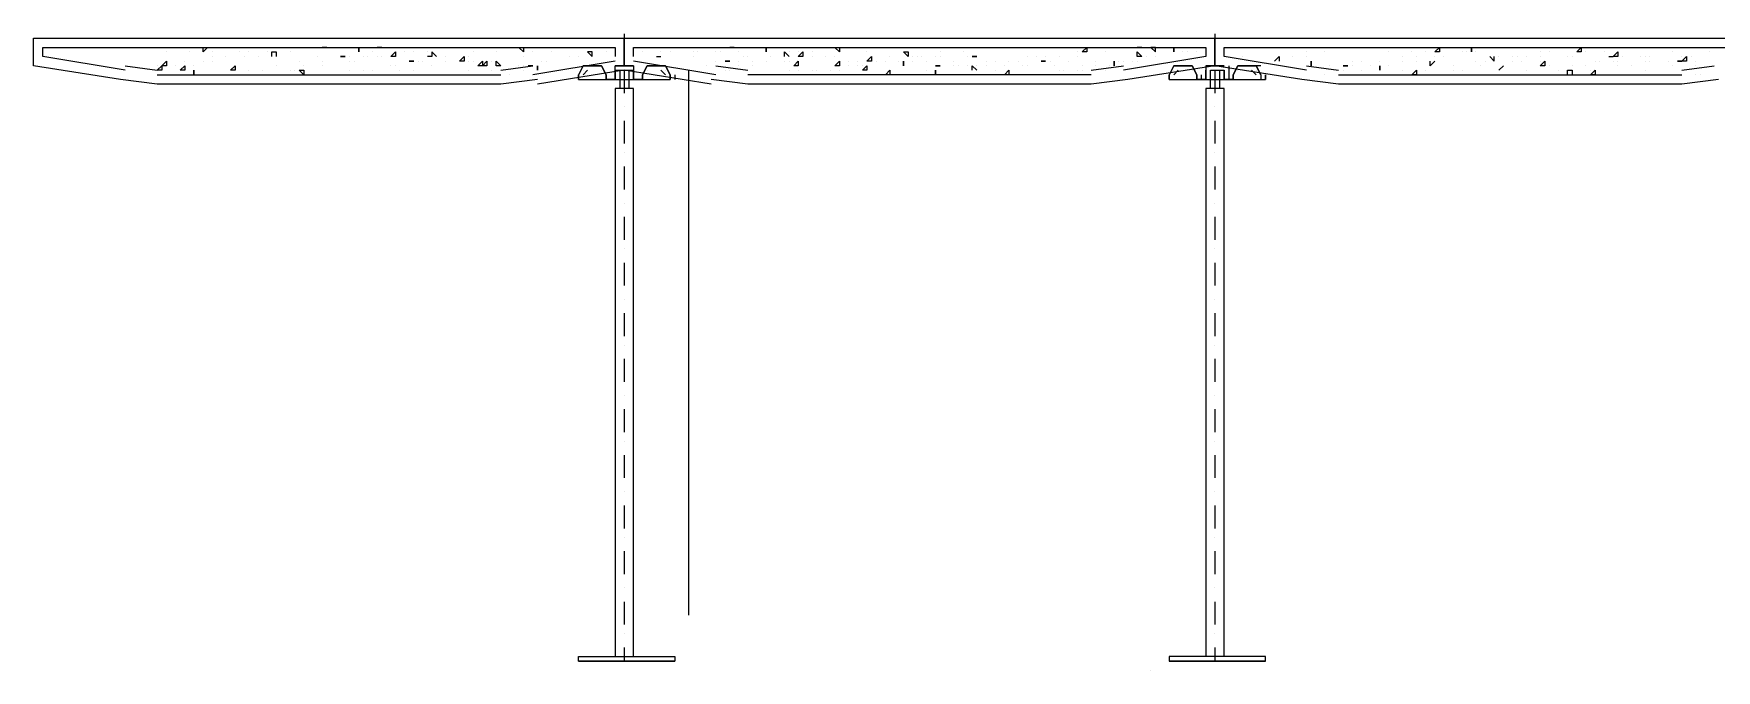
# Model space of a CAD drawing. Header units: millimetres. Extents: x 182 to 575, y -105 to 95.
# Drawn here: x 399.194 to 400.944, y -2.485 to -1.823 of the extents above; entities that cross this region are included whole.
import ezdxf

# ---------------------------------------------------------------- set-up
doc = ezdxf.new("R2010")
doc.units = ezdxf.units.MM
doc.header["$MEASUREMENT"] = 0
doc.layers.add('PDF_Geometry', color=7, linetype='Continuous')

msp = doc.modelspace()

# ---------------------------------------------------------------- linework, layer by layer
at = {"layer": 'PDF_Geometry', "lineweight": 25}
for points in [[(399.7179, -1.8707), (399.6798, -1.8755), (399.3226, -1.8755), (399.2845, -1.8707), (399.194, -1.8564), (399.194, -1.8278), (399.8083, -1.8278), (399.8083, -1.8564), (399.8083, -1.8278), (400.4226, -1.8278), (400.4226, -1.8564), (400.3321, -1.8707), (400.294, -1.8755), (399.9369, -1.8755), (399.8988, -1.8707)], [(399.2893, -1.8612), (399.2036, -1.8469), (399.2036, -1.8374), (399.7988, -1.8374), (399.7988, -1.8469)], [(399.8179, -1.8469), (399.8179, -1.8374), (400.4131, -1.8374), (400.4131, -1.8469), (400.3274, -1.8612)], [(400.9464, -1.8707), (400.9083, -1.8755), (400.5512, -1.8755), (400.5131, -1.8707), (400.4226, -1.8564), (400.4226, -1.8278), (401.0369, -1.8278), (401.0369, -1.8564), (401.0369, -1.8278), (401.656, -1.8278), (401.656, -1.8564), (401.656, -1.8278), (402.3702, -1.8278), (402.3702, -1.8564), (402.3702, -1.8278), (402.4464, -1.8278)], [(400.5179, -1.8612), (400.4321, -1.8469), (400.4321, -1.8374), (401.0274, -1.8374), (401.0274, -1.8469)], [(399.7988, -1.8517), (399.7131, -1.8659)], [(399.9036, -1.8659), (399.8179, -1.8517)], [(399.2893, -1.8564), (399.3226, -1.8612)], [(399.3226, -1.8659), (399.6798, -1.8659)], [(399.6798, -1.8612), (399.7131, -1.8564)], [(399.8988, -1.8755), (399.8083, -1.8612), (399.7179, -1.8755)], [(399.9036, -1.8564), (399.9369, -1.8612)], [(400.294, -1.8659), (399.9369, -1.8659)], [(400.294, -1.8612), (400.3274, -1.8564)], [(400.5179, -1.8564), (400.5512, -1.8612)], [(400.5512, -1.8659), (400.9083, -1.8659)], [(400.9083, -1.8612), (400.9417, -1.8564)]]:
    msp.add_lwpolyline(points, dxfattribs=at)
at = {"layer": 'PDF_Geometry', "lineweight": 13}
for points in [[(399.3274, -1.8374), (399.3274, -1.8374)], [(399.3417, -1.8374), (399.3417, -1.8374)], [(399.4369, -1.8374), (399.4369, -1.8374)], [(399.4702, -1.8374), (399.4702, -1.8374)], [(399.475, -1.8374), (399.475, -1.8374)], [(399.4893, -1.8374), (399.4893, -1.8374)], [(399.4988, -1.8374), (399.4988, -1.8374)], [(399.556, -1.8374), (399.556, -1.8374)], [(399.5702, -1.8374), (399.5702, -1.8374)], [(399.6131, -1.8374), (399.6131, -1.8374)], [(399.6226, -1.8374), (399.6226, -1.8374)], [(399.6274, -1.8374), (399.6274, -1.8374)], [(399.6321, -1.8374), (399.6321, -1.8374)], [(399.6798, -1.8374), (399.6798, -1.8374)], [(399.6988, -1.8374), (399.6988, -1.8374)], [(399.7512, -1.8374), (399.7512, -1.8374)], [(399.7655, -1.8374), (399.7655, -1.8374)], [(399.775, -1.8374), (399.775, -1.8374)], [(399.8083, -1.8231), (399.8083, -1.8374)], [(399.8274, -1.8374), (399.8274, -1.8374)], [(399.8893, -1.8374), (399.8893, -1.8374)], [(399.8988, -1.8374), (399.8988, -1.8374)], [(399.9083, -1.8374), (399.9083, -1.8374)], [(399.9226, -1.8374), (399.9226, -1.8374)], [(399.9226, -1.8374), (399.9226, -1.8374)], [(399.9274, -1.8374), (399.9274, -1.8374)], [(399.9512, -1.8374), (399.9512, -1.8374)], [(399.956, -1.8374), (399.9607, -1.8374)], [(399.956, -1.8374), (399.956, -1.8374)], [(399.9607, -1.8374), (399.9607, -1.8374)], [(399.9607, -1.8374), (399.9607, -1.8374)], [(400.0226, -1.8374), (400.0226, -1.8374)], [(400.056, -1.8374), (400.056, -1.8374)], [(400.1655, -1.8374), (400.1655, -1.8374)], [(400.1655, -1.8374), (400.1655, -1.8374)], [(400.1798, -1.8374), (400.1798, -1.8374)], [(400.1845, -1.8374), (400.1845, -1.8374)], [(400.2893, -1.8374), (400.2893, -1.8374)], [(400.2893, -1.8374), (400.2893, -1.8374)], [(400.294, -1.8374), (400.294, -1.8374)], [(400.3131, -1.8374), (400.3131, -1.8374)], [(400.3131, -1.8374), (400.3131, -1.8374)], [(400.3417, -1.8374), (400.3417, -1.8374)], [(400.3464, -1.8374), (400.3464, -1.8374)], [(400.4083, -1.8374), (400.4083, -1.8374)], [(400.4226, -1.8231), (400.4226, -1.8374)], [(400.4417, -1.8374), (400.4417, -1.8374)], [(400.456, -1.8374), (400.456, -1.8374)], [(400.494, -1.8374), (400.494, -1.8374)], [(400.5226, -1.8374), (400.5226, -1.8374)], [(400.5417, -1.8374), (400.5417, -1.8374)], [(400.5464, -1.8374), (400.5464, -1.8374)], [(400.5512, -1.8374), (400.5512, -1.8374)], [(400.5655, -1.8374), (400.5655, -1.8374)], [(400.5702, -1.8374), (400.5702, -1.8374)], [(400.575, -1.8374), (400.575, -1.8374)], [(400.5798, -1.8374), (400.5798, -1.8374)], [(400.6179, -1.8374), (400.6179, -1.8374)], [(400.6179, -1.8374), (400.6179, -1.8374)], [(400.6702, -1.8374), (400.6702, -1.8374)], [(400.6893, -1.8374), (400.6893, -1.8374)], [(400.7131, -1.8374), (400.7131, -1.8374)], [(400.7179, -1.8374), (400.7179, -1.8374)], [(400.7655, -1.8374), (400.7655, -1.8374)], [(400.7655, -1.8374), (400.7702, -1.8374)], [(400.7702, -1.8374), (400.7702, -1.8374)], [(400.7893, -1.8374), (400.7893, -1.8374)], [(400.794, -1.8374), (400.794, -1.8374)], [(400.856, -1.8374), (400.856, -1.8374)], [(400.894, -1.8374), (400.894, -1.8374)], [(400.9226, -1.8374), (400.9226, -1.8374)], [(399.3321, -1.8421), (399.3321, -1.8421)], [(399.3512, -1.8517), (399.3512, -1.8517)], [(399.356, -1.8421), (399.356, -1.8421)], [(399.3702, -1.8517), (399.3702, -1.8517)], [(399.3798, -1.8421), (399.3798, -1.8421)], [(399.3798, -1.8469), (399.3798, -1.8469)], [(399.3798, -1.8517), (399.3798, -1.8517)], [(399.394, -1.8469), (399.394, -1.8469)], [(399.4083, -1.8421), (399.4083, -1.8421)], [(399.4083, -1.8421), (399.4083, -1.8421)], [(399.4131, -1.8469), (399.4131, -1.8469)], [(399.4179, -1.8421), (399.4179, -1.8421)], [(399.4274, -1.8469), (399.4274, -1.8469)], [(399.4369, -1.8421), (399.4369, -1.8421)], [(399.4417, -1.8469), (399.4417, -1.8421), (399.4464, -1.8421), (399.4464, -1.8469)], [(399.4464, -1.8421), (399.4464, -1.8421)], [(399.4464, -1.8421), (399.4464, -1.8421)], [(399.4607, -1.8421), (399.4607, -1.8421)], [(399.4702, -1.8517), (399.4702, -1.8517)], [(399.4893, -1.8469), (399.4893, -1.8469)], [(399.494, -1.8517), (399.494, -1.8517)], [(399.5131, -1.8469), (399.5131, -1.8469)], [(399.5179, -1.8469), (399.5179, -1.8469)], [(399.5226, -1.8469), (399.5226, -1.8469)], [(399.5226, -1.8517), (399.5226, -1.8517)], [(399.5274, -1.8517), (399.5274, -1.8517)], [(399.5321, -1.8421), (399.5321, -1.8421)], [(399.5369, -1.8469), (399.5369, -1.8469)], [(399.5417, -1.8469), (399.5417, -1.8469)], [(399.5464, -1.8421), (399.5464, -1.8421)], [(399.5512, -1.8469), (399.5512, -1.8469)], [(399.556, -1.8469), (399.556, -1.8469)], [(399.5702, -1.8469), (399.5702, -1.8469)], [(399.5798, -1.8421), (399.5798, -1.8421)], [(399.5893, -1.8421), (399.5893, -1.8421)], [(399.5893, -1.8517), (399.5893, -1.8517)], [(399.594, -1.8517), (399.594, -1.8517)], [(399.594, -1.8517), (399.594, -1.8517)], [(399.5988, -1.8517), (399.5988, -1.8517)], [(399.6131, -1.8469), (399.6083, -1.8421), (399.6083, -1.8469), (399.6036, -1.8469)], [(399.6036, -1.8421), (399.6036, -1.8421)], [(399.6036, -1.8469), (399.6036, -1.8469)], [(399.6036, -1.8469), (399.6036, -1.8469)], [(399.6083, -1.8469), (399.6083, -1.8469)], [(399.6226, -1.8469), (399.6226, -1.8469)], [(399.6226, -1.8469), (399.6226, -1.8469)], [(399.6226, -1.8517), (399.6226, -1.8517)], [(399.6369, -1.8517), (399.6369, -1.8517)], [(399.6464, -1.8469), (399.6464, -1.8469)], [(399.6464, -1.8517), (399.6464, -1.8517)], [(399.6512, -1.8421), (399.6512, -1.8421)], [(399.6512, -1.8517), (399.6512, -1.8517)], [(399.6702, -1.8517), (399.6702, -1.8517)], [(399.675, -1.8421), (399.675, -1.8421)], [(399.675, -1.8517), (399.675, -1.8517)], [(399.7036, -1.8469), (399.7036, -1.8469)], [(399.7131, -1.8421), (399.7131, -1.8421)], [(399.7226, -1.8517), (399.7226, -1.8517)], [(399.7274, -1.8517), (399.7274, -1.8517)], [(399.7321, -1.8421), (399.7321, -1.8421)], [(399.7512, -1.8469), (399.7512, -1.8469)], [(399.7607, -1.8469), (399.7607, -1.8469)], [(399.775, -1.8469), (399.775, -1.8469)], [(399.7893, -1.8421), (399.7893, -1.8421)], [(399.8083, -1.8469), (399.8083, -1.8469)], [(399.8274, -1.8421), (399.8274, -1.8421)], [(399.8417, -1.8469), (399.8464, -1.8469)], [(399.8464, -1.8421), (399.8464, -1.8421)], [(399.8464, -1.8469), (399.8464, -1.8469)], [(399.856, -1.8421), (399.856, -1.8421)], [(399.8798, -1.8421), (399.8798, -1.8421)], [(399.8798, -1.8469), (399.8798, -1.8469)], [(399.8845, -1.8421), (399.8845, -1.8421)], [(399.9036, -1.8421), (399.9036, -1.8421)], [(399.9036, -1.8517), (399.9036, -1.8517)], [(399.9083, -1.8421), (399.9083, -1.8421)], [(399.9179, -1.8517), (399.9179, -1.8517)], [(399.9274, -1.8421), (399.9274, -1.8421)], [(399.9274, -1.8517), (399.9274, -1.8517)], [(399.9321, -1.8469), (399.9321, -1.8469)], [(399.9369, -1.8469), (399.9369, -1.8469)], [(399.9417, -1.8517), (399.9417, -1.8517)], [(399.956, -1.8421), (399.956, -1.8421)], [(399.956, -1.8517), (399.956, -1.8517)], [(399.9607, -1.8469), (399.9607, -1.8469)], [(399.9607, -1.8469), (399.9607, -1.8469)], [(399.975, -1.8469), (399.975, -1.8421), (399.9798, -1.8469)], [(399.975, -1.8469), (399.975, -1.8469)], [(399.975, -1.8517), (399.975, -1.8517)], [(399.9798, -1.8421), (399.9798, -1.8421)], [(399.9798, -1.8517), (399.9798, -1.8517)], [(399.9893, -1.8421), (399.9893, -1.8421)], [(399.9893, -1.8469), (399.9893, -1.8469)], [(400.0036, -1.8421), (400.0036, -1.8421)], [(400.0036, -1.8421), (400.0036, -1.8421)], [(400.0036, -1.8469), (400.0036, -1.8469)], [(400.0036, -1.8469), (400.0036, -1.8469)], [(400.0179, -1.8469), (400.0179, -1.8469)], [(400.0274, -1.8469), (400.0274, -1.8469)], [(400.0274, -1.8469), (400.0274, -1.8469)], [(400.0274, -1.8469), (400.0274, -1.8469)], [(400.0321, -1.8421), (400.0321, -1.8421)], [(400.0321, -1.8421), (400.0321, -1.8421)], [(400.0321, -1.8421), (400.0321, -1.8421)], [(400.0417, -1.8517), (400.0417, -1.8517)], [(400.0512, -1.8517), (400.0512, -1.8517)], [(400.0607, -1.8421), (400.0607, -1.8421)], [(400.0702, -1.8517), (400.0702, -1.8517)], [(400.0702, -1.8517), (400.0702, -1.8517)], [(400.0798, -1.8517), (400.0798, -1.8517)], [(400.0798, -1.8517), (400.0798, -1.8517)], [(400.0845, -1.8469), (400.0845, -1.8469)], [(400.094, -1.8517), (400.094, -1.8517)], [(400.1036, -1.8469), (400.1036, -1.8469)], [(400.1083, -1.8469), (400.1083, -1.8469)], [(400.1083, -1.8517), (400.1083, -1.8517)], [(400.1131, -1.8469), (400.1131, -1.8469)], [(400.1179, -1.8469), (400.1179, -1.8469)], [(400.1226, -1.8517), (400.1226, -1.8517)], [(400.1321, -1.8469), (400.1321, -1.8469)], [(400.1369, -1.8421), (400.1369, -1.8421)], [(400.1369, -1.8421), (400.1369, -1.8421)], [(400.1369, -1.8469), (400.1369, -1.8469)], [(400.1512, -1.8517), (400.1512, -1.8517)], [(400.1607, -1.8421), (400.1607, -1.8421)], [(400.1655, -1.8469), (400.1655, -1.8469)], [(400.175, -1.8469), (400.175, -1.8469)], [(400.1845, -1.8517), (400.1845, -1.8517)], [(400.194, -1.8517), (400.194, -1.8517)], [(400.2083, -1.8517), (400.2083, -1.8517)], [(400.2179, -1.8517), (400.2179, -1.8517)], [(400.2179, -1.8517), (400.2179, -1.8517)], [(400.2274, -1.8469), (400.2274, -1.8469)], [(400.2369, -1.8469), (400.2369, -1.8469)], [(400.2464, -1.8469), (400.2464, -1.8469)], [(400.2464, -1.8517), (400.2464, -1.8517)], [(400.2464, -1.8517), (400.2464, -1.8517)], [(400.2512, -1.8517), (400.2512, -1.8517)], [(400.2607, -1.8469), (400.2607, -1.8469)], [(400.2702, -1.8517), (400.2702, -1.8517)], [(400.2798, -1.8421), (400.2798, -1.8421)], [(400.2798, -1.8469), (400.2798, -1.8469)], [(400.2845, -1.8421), (400.2845, -1.8421)], [(400.2988, -1.8517), (400.2988, -1.8517)], [(400.3083, -1.8421), (400.3083, -1.8421)], [(400.3226, -1.8517), (400.3226, -1.8517)], [(400.3274, -1.8517), (400.3274, -1.8517)], [(400.3369, -1.8517), (400.3369, -1.8517)], [(400.3417, -1.8517), (400.3417, -1.8517)], [(400.3512, -1.8469), (400.3512, -1.8469)], [(400.3607, -1.8469), (400.3607, -1.8469)], [(400.3607, -1.8469), (400.3607, -1.8469)], [(400.3798, -1.8421), (400.3798, -1.8421)], [(400.3798, -1.8421), (400.3798, -1.8421)], [(400.3893, -1.8421), (400.3893, -1.8421)], [(400.394, -1.8421), (400.394, -1.8421)], [(400.4036, -1.8421), (400.4036, -1.8421)], [(400.4131, -1.8421), (400.4131, -1.8421)], [(400.4131, -1.8469), (400.4131, -1.8469)], [(400.4131, -1.8469), (400.4131, -1.8469)], [(400.4226, -1.8469), (400.4226, -1.8469)], [(400.4512, -1.8469), (400.4512, -1.8469)], [(400.4512, -1.8469), (400.4512, -1.8469)], [(400.4845, -1.8517), (400.4893, -1.8469), (400.4893, -1.8517)], [(400.4893, -1.8469), (400.4893, -1.8469)], [(400.4893, -1.8469), (400.4893, -1.8469)], [(400.5036, -1.8469), (400.5036, -1.8469)], [(400.5036, -1.8469), (400.5036, -1.8469)], [(400.5036, -1.8469), (400.5036, -1.8469)], [(400.5179, -1.8421), (400.5179, -1.8421)], [(400.5179, -1.8421), (400.5179, -1.8421)], [(400.5179, -1.8469), (400.5179, -1.8469)], [(400.5369, -1.8421), (400.5369, -1.8421)], [(400.5655, -1.8517), (400.5655, -1.8517)], [(400.575, -1.8517), (400.575, -1.8517)], [(400.575, -1.8517), (400.575, -1.8517)], [(400.575, -1.8517), (400.575, -1.8517)], [(400.594, -1.8517), (400.594, -1.8517)], [(400.6036, -1.8421), (400.6036, -1.8421)], [(400.6179, -1.8469), (400.6179, -1.8469)], [(400.6179, -1.8517), (400.6179, -1.8517)], [(400.6274, -1.8421), (400.6274, -1.8421)], [(400.6321, -1.8469), (400.6321, -1.8469)], [(400.6321, -1.8517), (400.6321, -1.8517)], [(400.6417, -1.8421), (400.6417, -1.8421)], [(400.6512, -1.8517), (400.6464, -1.8564), (400.6464, -1.8517)], [(400.6512, -1.8469), (400.6512, -1.8469)], [(400.656, -1.8421), (400.656, -1.8421)], [(400.6607, -1.8469), (400.6607, -1.8469)], [(400.6798, -1.8421), (400.6798, -1.8421)], [(400.6845, -1.8421), (400.6845, -1.8421)], [(400.6893, -1.8421), (400.6893, -1.8421)], [(400.694, -1.8421), (400.694, -1.8421)], [(400.694, -1.8517), (400.694, -1.8517)], [(400.7036, -1.8517), (400.7036, -1.8517)], [(400.7083, -1.8469), (400.7083, -1.8469)], [(400.7083, -1.8469), (400.7131, -1.8517), (400.7131, -1.8469)], [(400.7083, -1.8469), (400.7083, -1.8469)], [(400.7179, -1.8469), (400.7179, -1.8469)], [(400.7321, -1.8469), (400.7321, -1.8469)], [(400.7321, -1.8517), (400.7321, -1.8517)], [(400.7369, -1.8469), (400.7369, -1.8469)], [(400.7417, -1.8517), (400.7417, -1.8517)], [(400.7464, -1.8469), (400.7464, -1.8469)], [(400.7607, -1.8421), (400.7607, -1.8421)], [(400.7607, -1.8421), (400.7607, -1.8421)], [(400.7607, -1.8421), (400.7607, -1.8421)], [(400.7607, -1.8421), (400.7607, -1.8421)], [(400.7607, -1.8469), (400.7607, -1.8469)], [(400.7607, -1.8517), (400.7607, -1.8517)], [(400.7702, -1.8421), (400.7702, -1.8421)], [(400.7893, -1.8469), (400.7893, -1.8469)], [(400.794, -1.8469), (400.794, -1.8469)], [(400.8083, -1.8421), (400.8083, -1.8421)], [(400.8179, -1.8517), (400.8179, -1.8517)], [(400.8226, -1.8517), (400.8226, -1.8517)], [(400.8274, -1.8421), (400.8274, -1.8421)], [(400.8321, -1.8469), (400.8321, -1.8469)], [(400.8321, -1.8469), (400.8321, -1.8469)], [(400.8321, -1.8469), (400.8369, -1.8469)], [(400.8369, -1.8517), (400.8369, -1.8517)], [(400.8417, -1.8517), (400.8417, -1.8517)], [(400.8464, -1.8469), (400.8464, -1.8469)], [(400.8655, -1.8469), (400.8655, -1.8469)], [(400.8702, -1.8469), (400.8702, -1.8469)], [(400.8702, -1.8517), (400.8702, -1.8517)], [(400.875, -1.8469), (400.875, -1.8469)], [(400.875, -1.8469), (400.875, -1.8469)], [(400.875, -1.8469), (400.875, -1.8469)], [(400.875, -1.8517), (400.875, -1.8517)], [(400.894, -1.8517), (400.894, -1.8517)], [(400.8988, -1.8421), (400.8988, -1.8421)], [(400.9036, -1.8517), (400.9036, -1.8517)], [(400.9083, -1.8469), (400.9083, -1.8469)], [(400.9179, -1.8469), (400.9179, -1.8469)], [(400.9226, -1.8517), (400.9226, -1.8517)], [(400.9369, -1.8421), (400.9369, -1.8421)], [(399.3226, -1.8564), (399.3226, -1.8564)], [(399.3417, -1.8564), (399.3417, -1.8564)], [(399.3464, -1.8659), (399.3464, -1.8659)], [(399.3512, -1.8564), (399.3512, -1.8564)], [(399.3607, -1.8564), (399.3607, -1.8564)], [(399.3607, -1.8659), (399.3607, -1.8659)], [(399.394, -1.8659), (399.3988, -1.8659)], [(399.394, -1.8659), (399.394, -1.8659)], [(399.3988, -1.8659), (399.3988, -1.8659)], [(399.4036, -1.8659), (399.4036, -1.8659)], [(399.4131, -1.8659), (399.4131, -1.8659)], [(399.4179, -1.8612), (399.4179, -1.8612)], [(399.4321, -1.8612), (399.4321, -1.8612)], [(399.4464, -1.8564), (399.4464, -1.8564)], [(399.4607, -1.8612), (399.4607, -1.8612)], [(399.4655, -1.8612), (399.4655, -1.8612)], [(399.475, -1.8564), (399.475, -1.8564)], [(399.494, -1.8564), (399.494, -1.8564)], [(399.494, -1.8564), (399.494, -1.8564)], [(399.5226, -1.8612), (399.5226, -1.8612)], [(399.5369, -1.8612), (399.5369, -1.8612)], [(399.5464, -1.8612), (399.5464, -1.8612)], [(399.5464, -1.8659), (399.5464, -1.8659)], [(399.5655, -1.8564), (399.5655, -1.8564)], [(399.5702, -1.8564), (399.5702, -1.8564)], [(399.575, -1.8612), (399.575, -1.8612)], [(399.5893, -1.8612), (399.5893, -1.8612)], [(399.6083, -1.8564), (399.6083, -1.8564)], [(399.6226, -1.8659), (399.6226, -1.8659)], [(399.6417, -1.8659), (399.6417, -1.8659)], [(399.6464, -1.8612), (399.6464, -1.8612)], [(399.6702, -1.8612), (399.6702, -1.8612)], [(399.675, -1.8564), (399.675, -1.8564)], [(399.6893, -1.8659), (399.6893, -1.8659)], [(399.6988, -1.8564), (399.6988, -1.8564)], [(399.6988, -1.8564), (399.6988, -1.8564)], [(399.7036, -1.8564), (399.7036, -1.8564)], [(399.7036, -1.8612), (399.7036, -1.8612)], [(399.7131, -1.8564), (399.7131, -1.8564)], [(399.8083, -1.8612), (399.8083, -1.885)], [(399.894, -1.8564), (399.894, -1.8564)], [(399.9131, -1.8612), (399.9131, -1.8612)], [(399.9179, -1.8612), (399.9179, -1.8612)], [(399.9274, -1.8564), (399.9274, -1.8564)], [(399.9417, -1.8564), (399.9417, -1.8564)], [(399.9417, -1.8659), (399.9417, -1.8659)], [(399.9702, -1.8659), (399.9702, -1.8659)], [(399.9798, -1.8612), (399.9798, -1.8612)], [(399.9893, -1.8612), (399.9893, -1.8612)], [(400.0036, -1.8612), (400.0036, -1.8612)], [(400.0083, -1.8612), (400.0083, -1.8612)], [(400.0226, -1.8612), (400.0226, -1.8612)], [(400.0321, -1.8612), (400.0321, -1.8612)], [(400.0417, -1.8564), (400.0417, -1.8564)], [(400.0512, -1.8564), (400.0512, -1.8564)], [(400.056, -1.8564), (400.056, -1.8564)], [(400.0988, -1.8564), (400.0988, -1.8564)], [(400.1036, -1.8659), (400.1036, -1.8659)], [(400.1226, -1.8612), (400.1226, -1.8612)], [(400.1321, -1.8612), (400.1321, -1.8612)], [(400.1321, -1.8612), (400.1321, -1.8612)], [(400.1369, -1.8564), (400.1369, -1.8564)], [(400.1512, -1.8564), (400.1512, -1.8564)], [(400.156, -1.8564), (400.156, -1.8564)], [(400.1655, -1.8564), (400.1655, -1.8564)], [(400.1702, -1.8612), (400.1702, -1.8564), (400.175, -1.8612)], [(400.1702, -1.8612), (400.1702, -1.8612)], [(400.175, -1.8564), (400.175, -1.8564)], [(400.1845, -1.8564), (400.1845, -1.8564)], [(400.194, -1.8612), (400.194, -1.8612)], [(400.2036, -1.8564), (400.2036, -1.8564)], [(400.2036, -1.8659), (400.2036, -1.8659)], [(400.2036, -1.8659), (400.2036, -1.8659)], [(400.2226, -1.8564), (400.2226, -1.8564)], [(400.2274, -1.8564), (400.2274, -1.8564)], [(400.2369, -1.8659), (400.2369, -1.8659)], [(400.2369, -1.8659), (400.2369, -1.8659)], [(400.2417, -1.8659), (400.2417, -1.8659)], [(400.2464, -1.8659), (400.2417, -1.8659)], [(400.256, -1.8564), (400.256, -1.8564)], [(400.2607, -1.8612), (400.2607, -1.8612)], [(400.2655, -1.8612), (400.2655, -1.8612)], [(400.2655, -1.8659), (400.2655, -1.8659)], [(400.2798, -1.8612), (400.2798, -1.8612)], [(400.2845, -1.8564), (400.2845, -1.8564)], [(400.2845, -1.8612), (400.2845, -1.8612)], [(400.294, -1.8612), (400.294, -1.8612)], [(400.2988, -1.8564), (400.2988, -1.8564)], [(400.3083, -1.8612), (400.3083, -1.8612)], [(400.3131, -1.8564), (400.3131, -1.8564)], [(400.3179, -1.8564), (400.3179, -1.8564)], [(400.3274, -1.8564), (400.3274, -1.8564)], [(400.4226, -1.8612), (400.4226, -1.885)], [(400.5226, -1.8564), (400.5226, -1.8564)], [(400.5369, -1.8659), (400.5369, -1.8659)], [(400.5417, -1.8564), (400.5417, -1.8564)], [(400.556, -1.8612), (400.556, -1.8612)], [(400.5607, -1.8564), (400.5607, -1.8564)], [(400.5655, -1.8564), (400.5655, -1.8564)], [(400.5655, -1.8659), (400.5655, -1.8659)], [(400.575, -1.8612), (400.575, -1.8612)], [(400.5845, -1.8564), (400.5845, -1.8564)], [(400.594, -1.8612), (400.594, -1.8612)], [(400.6036, -1.8564), (400.6036, -1.8564)], [(400.6179, -1.8612), (400.6179, -1.8612)], [(400.6417, -1.8612), (400.6417, -1.8612)], [(400.6417, -1.8612), (400.6417, -1.8612)], [(400.6464, -1.8564), (400.6464, -1.8564)], [(400.6655, -1.8659), (400.6655, -1.8659)], [(400.6655, -1.8659), (400.6655, -1.8659)], [(400.6702, -1.8564), (400.6702, -1.8564)], [(400.6702, -1.8564), (400.6702, -1.8564)], [(400.6702, -1.8612), (400.6702, -1.8612)], [(400.6798, -1.8612), (400.6798, -1.8612)], [(400.6988, -1.8564), (400.6988, -1.8564)], [(400.7179, -1.8612), (400.7179, -1.8612)], [(400.7179, -1.8659), (400.7179, -1.8659)], [(400.7464, -1.8612), (400.7464, -1.8612)], [(400.7512, -1.8659), (400.7512, -1.8659)], [(400.7702, -1.8564), (400.7702, -1.8564)], [(400.7798, -1.8612), (400.7798, -1.8612)], [(400.7798, -1.8659), (400.7798, -1.8659)], [(400.7893, -1.8659), (400.7893, -1.8612), (400.794, -1.8612), (400.794, -1.8659)], [(400.794, -1.8564), (400.794, -1.8564)], [(400.794, -1.8612), (400.794, -1.8612)], [(400.8083, -1.8564), (400.8083, -1.8564)], [(400.8131, -1.8612), (400.8131, -1.8612)], [(400.8417, -1.8564), (400.8417, -1.8564)], [(400.8464, -1.8659), (400.8464, -1.8659)], [(400.856, -1.8564), (400.856, -1.8564)], [(400.8607, -1.8659), (400.8655, -1.8659)], [(400.8655, -1.8659), (400.8655, -1.8659)], [(400.8702, -1.8612), (400.8702, -1.8612)], [(400.8988, -1.8564), (400.8988, -1.8564)], [(400.9226, -1.8564), (400.9226, -1.8564)], [(400.9226, -1.8659), (400.9226, -1.8659)], [(400.9274, -1.8659), (400.9274, -1.8659)], [(399.8083, -1.8993), (399.8083, -1.8993)], [(400.4226, -1.8993), (400.4226, -1.8993)], [(399.8083, -1.9136), (399.8083, -1.9374)], [(400.4226, -1.9136), (400.4226, -1.9374)], [(399.8083, -1.9469), (399.8083, -1.9469)], [(400.4226, -1.9469), (400.4226, -1.9469)], [(399.8083, -1.9612), (399.8083, -1.985)], [(400.4226, -1.9612), (400.4226, -1.985)], [(399.8083, -1.9993), (399.8083, -1.9993)], [(400.4226, -1.9993), (400.4226, -1.9993)], [(399.8083, -2.0136), (399.8083, -2.0374)], [(400.4226, -2.0136), (400.4226, -2.0374)], [(399.8083, -2.0469), (399.8083, -2.0469)], [(400.4226, -2.0469), (400.4226, -2.0469)], [(399.8083, -2.0612), (399.8083, -2.085)], [(400.4226, -2.0612), (400.4226, -2.085)], [(399.8083, -2.0993), (399.8083, -2.0993)], [(400.4226, -2.0993), (400.4226, -2.0993)], [(399.8083, -2.1136), (399.8083, -2.1374)], [(400.4226, -2.1136), (400.4226, -2.1374)], [(399.8083, -2.1469), (399.8083, -2.1469)], [(400.4226, -2.1469), (400.4226, -2.1469)], [(399.8083, -2.1612), (399.8083, -2.185)], [(400.4226, -2.1612), (400.4226, -2.185)], [(399.8083, -2.1993), (399.8083, -2.1993)], [(400.4226, -2.1993), (400.4226, -2.1993)], [(399.8083, -2.2136), (399.8083, -2.2374)], [(400.4226, -2.2136), (400.4226, -2.2374)], [(399.8083, -2.2469), (399.8083, -2.2469)], [(400.4226, -2.2469), (400.4226, -2.2469)], [(399.8083, -2.2612), (399.8083, -2.285)], [(400.4226, -2.2612), (400.4226, -2.285)], [(399.8083, -2.2993), (399.8083, -2.2993)], [(400.4226, -2.2993), (400.4226, -2.2993)], [(399.8083, -2.3136), (399.8083, -2.3374)], [(400.4226, -2.3136), (400.4226, -2.3374)], [(399.8083, -2.3469), (399.8083, -2.3469)], [(399.8083, -2.3612), (399.8083, -2.385)], [(400.4226, -2.3469), (400.4226, -2.3469)], [(400.4226, -2.3612), (400.4226, -2.385)], [(399.8083, -2.3993), (399.8083, -2.3993)], [(399.8083, -2.4136), (399.8083, -2.4374)], [(400.4226, -2.3993), (400.4226, -2.3993)], [(400.4226, -2.4136), (400.4226, -2.4374)], [(399.8083, -2.4469), (399.8083, -2.4469)], [(400.4226, -2.4469), (400.4226, -2.4469)], [(399.8083, -2.4612), (399.8083, -2.4755)], [(400.4226, -2.4612), (400.4226, -2.4755)]]:
    msp.add_lwpolyline(points, dxfattribs=at)
for points in [[(399.375, -1.8374), (399.3702, -1.8421), (399.3702, -1.8374)], [(399.4988, -1.8374), (399.494, -1.8374)], [(399.5321, -1.8374), (399.5321, -1.8421)], [(399.556, -1.8374), (399.5512, -1.8374)], [(399.7036, -1.8374), (399.7036, -1.8421), (399.6988, -1.8374)], [(399.9226, -1.8374), (399.9179, -1.8374)], [(399.9226, -1.8374), (399.9179, -1.8374)], [(399.956, -1.8374), (399.956, -1.8421)], [(400.0321, -1.8374), (400.0321, -1.8421), (400.0274, -1.8374)], [(400.2893, -1.8421), (400.2845, -1.8421), (400.2893, -1.8374)], [(400.3464, -1.8374), (400.3417, -1.8374)], [(400.3607, -1.8374), (400.356, -1.8374), (400.3607, -1.8421)], [(400.3798, -1.8374), (400.3798, -1.8421)], [(400.656, -1.8421), (400.6512, -1.8421), (400.656, -1.8374)], [(400.6893, -1.8374), (400.6893, -1.8421)], [(400.8036, -1.8374), (400.8036, -1.8421), (400.7988, -1.8421)], [(399.3321, -1.8517), (399.3321, -1.8564), (399.3274, -1.8564)], [(399.5179, -1.8469), (399.5131, -1.8469)], [(399.5702, -1.8421), (399.5702, -1.8469), (399.5655, -1.8469)], [(399.5893, -1.8517), (399.5845, -1.8517)], [(399.6417, -1.8469), (399.6417, -1.8517), (399.6369, -1.8517)], [(399.6607, -1.8517), (399.6607, -1.8564), (399.6559, -1.8564)], [(399.6655, -1.8564), (399.6607, -1.8564), (399.6655, -1.8517)], [(399.675, -1.8517), (399.6798, -1.8564), (399.675, -1.8564)], [(399.775, -1.8421), (399.7702, -1.8421), (399.775, -1.8469)], [(399.9179, -1.8517), (399.9131, -1.8517)], [(399.9893, -1.8517), (399.9893, -1.8564), (399.9845, -1.8564)], [(399.994, -1.8421), (399.994, -1.8469), (399.9893, -1.8469)], [(400.0321, -1.8564), (400.0274, -1.8564), (400.0321, -1.8517)], [(400.0655, -1.8469), (400.0655, -1.8517), (400.0607, -1.8517)], [(400.1036, -1.8421), (400.1036, -1.8469), (400.0988, -1.8421)], [(400.0988, -1.8517), (400.0988, -1.8564)], [(400.175, -1.8469), (400.1702, -1.8469)], [(400.2464, -1.8517), (400.2417, -1.8517)], [(400.3179, -1.8517), (400.3179, -1.8564)], [(400.3464, -1.8469), (400.3417, -1.8469), (400.3417, -1.8421)], [(400.5226, -1.8517), (400.5226, -1.8564)], [(400.7655, -1.8564), (400.7607, -1.8564), (400.7655, -1.8517)], [(400.8417, -1.8421), (400.8417, -1.8469), (400.8369, -1.8469)], [(400.9083, -1.8517), (400.9036, -1.8517)], [(400.9131, -1.8469), (400.9131, -1.8517), (400.9083, -1.8517)], [(399.3274, -1.8564), (399.3274, -1.8612), (399.3226, -1.8612)], [(399.3512, -1.8612), (399.3464, -1.8612), (399.3512, -1.8564)], [(399.3607, -1.8612), (399.3607, -1.8659)], [(399.4036, -1.8564), (399.4036, -1.8612), (399.3988, -1.8612)], [(399.475, -1.8612), (399.475, -1.8659), (399.4702, -1.8612)], [(399.7131, -1.8564), (399.7083, -1.8564)], [(399.7179, -1.8564), (399.7179, -1.8612)], [(400.0607, -1.8564), (400.0607, -1.8612), (400.056, -1.8612)], [(400.0845, -1.8659), (400.0798, -1.8659), (400.0845, -1.8612)], [(400.1369, -1.8564), (400.1321, -1.8564)], [(400.1321, -1.8612), (400.1321, -1.8659)], [(400.2083, -1.8612), (400.2083, -1.8659), (400.2036, -1.8659)], [(400.5607, -1.8564), (400.556, -1.8564)], [(400.594, -1.8564), (400.594, -1.8612)], [(400.6321, -1.8612), (400.6321, -1.8659), (400.6274, -1.8659)], [(400.7226, -1.8564), (400.7179, -1.8612)], [(400.8179, -1.8659), (400.8131, -1.8659), (400.8179, -1.8612)]]:
    msp.add_lwpolyline(points, close=True, dxfattribs=at)
at = {"layer": 'PDF_Geometry', "lineweight": 20}
for points in [[(399.7893, -1.8707), (399.7893, -1.8659), (399.7845, -1.8564), (399.7655, -1.8564), (399.7607, -1.8659), (399.7607, -1.8707), (399.856, -1.8707)], [(399.7655, -1.8564), (399.7607, -1.8659)], [(399.7607, -1.8707), (399.7607, -1.8659), (399.7607, -1.8707)], [(399.7607, -1.8707), (399.7607, -1.8707)], [(399.7655, -1.8564), (399.7845, -1.8564), (399.7655, -1.8564)], [(399.7655, -1.8564), (399.7655, -1.8564)], [(399.7702, -1.8612), (399.7655, -1.8659)], [(399.7655, -1.8612), (399.7655, -1.8612)], [(399.7845, -1.8564), (399.7893, -1.8659), (399.7845, -1.8564)], [(399.7845, -1.8564), (399.7845, -1.8564)], [(399.7845, -1.8612), (399.7845, -1.8612)], [(399.7893, -1.8707), (399.7893, -1.8659), (399.7893, -1.8707)], [(399.7893, -1.8707), (399.7893, -1.8707)], [(399.7893, -1.8707), (399.7988, -1.8707), (399.7893, -1.8707)], [(399.794, -1.8707), (399.7988, -1.8707), (399.7988, -1.8612), (399.8179, -1.8612), (399.8179, -1.8707)], [(399.794, -1.8707), (399.794, -1.8707)], [(399.7988, -1.8612), (399.7988, -1.8707), (399.7988, -1.8564)], [(399.7988, -1.8564), (399.7988, -1.8564)], [(399.7988, -1.8612), (399.7988, -1.8612)], [(399.7988, -1.8612), (399.7988, -1.8612)], [(399.7988, -1.8707), (399.7988, -1.8707)], [(399.8036, -1.8612), (399.8036, -1.8802)], [(399.8083, -1.8612), (399.8083, -1.8707)], [(399.8131, -1.8612), (399.8131, -1.8802)], [(399.8512, -1.8564), (399.856, -1.8659), (399.8512, -1.8564), (399.8321, -1.8564), (399.8274, -1.8659), (399.8274, -1.8707), (399.8179, -1.8707), (399.8274, -1.8707), (399.8226, -1.8707)], [(399.8179, -1.8564), (399.8179, -1.8707), (399.8179, -1.8612)], [(399.8179, -1.8564), (399.8179, -1.8564)], [(399.8179, -1.8612), (399.8179, -1.8612)], [(399.8179, -1.8612), (399.8179, -1.8612)], [(399.8179, -1.8707), (399.8179, -1.8707)], [(399.8226, -1.8707), (399.8226, -1.8707)], [(399.8274, -1.8659), (399.8321, -1.8564), (399.8274, -1.8659)], [(399.8274, -1.8707), (399.8274, -1.8659), (399.8274, -1.8707)], [(399.8274, -1.8707), (399.8274, -1.8707)], [(399.8321, -1.8564), (399.8512, -1.8564), (399.8321, -1.8564)], [(399.8321, -1.8564), (399.8321, -1.8564)], [(399.8321, -1.8612), (399.8321, -1.8612)], [(399.8512, -1.8659), (399.8464, -1.8612)], [(399.8512, -1.8564), (399.8512, -1.8564)], [(399.8512, -1.8612), (399.8512, -1.8612)], [(399.856, -1.8707), (399.856, -1.8659), (399.856, -1.8707)], [(399.856, -1.8707), (399.856, -1.8707)], [(399.8607, -1.8659), (399.8607, -1.8707)], [(399.875, -1.8612), (399.875, -2.4278)], [(400.4036, -1.8659), (400.4036, -1.8707), (400.4036, -1.8659), (400.3988, -1.8564), (400.3798, -1.8564), (400.375, -1.8659), (400.375, -1.8707), (400.475, -1.8707)], [(400.3798, -1.8564), (400.375, -1.8659)], [(400.375, -1.8707), (400.375, -1.8659), (400.375, -1.8707)], [(400.375, -1.8707), (400.375, -1.8707)], [(400.3798, -1.8564), (400.3988, -1.8564), (400.3798, -1.8564)], [(400.3798, -1.8564), (400.3798, -1.8564)], [(400.3845, -1.8612), (400.3798, -1.8659)], [(400.3798, -1.8612), (400.3798, -1.8612)], [(400.3988, -1.8564), (400.4036, -1.8659), (400.3988, -1.8564)], [(400.3988, -1.8564), (400.3988, -1.8564)], [(400.3988, -1.8612), (400.3988, -1.8612)], [(400.4131, -1.8564), (400.4321, -1.8564), (400.4131, -1.8564), (400.4131, -1.8707), (400.4131, -1.8612), (400.4131, -1.8707), (400.4083, -1.8707), (400.4131, -1.8707), (400.4036, -1.8707)], [(400.4036, -1.8707), (400.4036, -1.8707)], [(400.4083, -1.8659), (400.4083, -1.8707)], [(400.4083, -1.8707), (400.4083, -1.8707)], [(400.4131, -1.8564), (400.4131, -1.8564)], [(400.4131, -1.8612), (400.4131, -1.8612)], [(400.4131, -1.8707), (400.4131, -1.8707)], [(400.4179, -1.8802), (400.4179, -1.8612), (400.4321, -1.8612), (400.4321, -1.8707), (400.4321, -1.8612)], [(400.4179, -1.8612), (400.4179, -1.8612)], [(400.4226, -1.8612), (400.4226, -1.8707)], [(400.4274, -1.8612), (400.4274, -1.8802)], [(400.4702, -1.8564), (400.4464, -1.8564), (400.4655, -1.8564), (400.4702, -1.8659), (400.4655, -1.8564), (400.4464, -1.8564), (400.4417, -1.8659), (400.4417, -1.8707), (400.4369, -1.8707), (400.4417, -1.8707), (400.4321, -1.8707)], [(400.4321, -1.8564), (400.4321, -1.8564)], [(400.4321, -1.8612), (400.4321, -1.8612)], [(400.4321, -1.8612), (400.4321, -1.8612)], [(400.4321, -1.8707), (400.4321, -1.8707)], [(400.4369, -1.8564), (400.4369, -1.8707)], [(400.4369, -1.8707), (400.4369, -1.8707)], [(400.4417, -1.8659), (400.4464, -1.8564), (400.4417, -1.8659)], [(400.4417, -1.8707), (400.4417, -1.8659), (400.4417, -1.8707)], [(400.4417, -1.8707), (400.4417, -1.8707)], [(400.4464, -1.8564), (400.4464, -1.8564)], [(400.4464, -1.8612), (400.4464, -1.8612)], [(400.4655, -1.8659), (400.4607, -1.8612)], [(400.4655, -1.8564), (400.4655, -1.8564)], [(400.4655, -1.8612), (400.4655, -1.8612)], [(400.4702, -1.8564), (400.4702, -1.8564)], [(400.4702, -1.8659), (400.4702, -1.8707)], [(400.475, -1.8707), (400.475, -1.8659), (400.475, -1.8707)], [(400.475, -1.8707), (400.475, -1.8707)], [(399.8179, -2.4707), (399.8179, -1.8802), (399.7988, -1.8802), (399.7988, -2.4707)], [(400.4321, -2.4707), (400.4321, -1.8802), (400.4131, -1.8802), (400.4131, -2.4707)], [(399.8607, -2.4755), (399.7607, -2.4755), (399.8607, -2.4755), (399.7607, -2.4755), (399.7607, -2.4707), (399.8607, -2.4707), (399.8607, -2.4755), (399.7607, -2.4755)]]:
    msp.add_lwpolyline(points, dxfattribs=at)
for points in [[(399.7988, -1.8564), (399.8179, -1.8564)], [(400.375, -2.4755), (400.475, -2.4755), (400.375, -2.4755), (400.475, -2.4755), (400.475, -2.4707), (400.375, -2.4707), (400.375, -2.4755), (400.475, -2.4755)], [(400.475, -2.4755), (400.475, -2.4707), (400.375, -2.4707), (400.375, -2.4755), (400.475, -2.4755), (400.375, -2.4755)]]:
    msp.add_lwpolyline(points, close=True, dxfattribs=at)
at = {"layer": 'PDF_Geometry', "lineweight": 0}
msp.add_lwpolyline([(400.356, -2.485), (400.356, -2.485)], dxfattribs=at)

doc.saveas('drawing.dxf')
